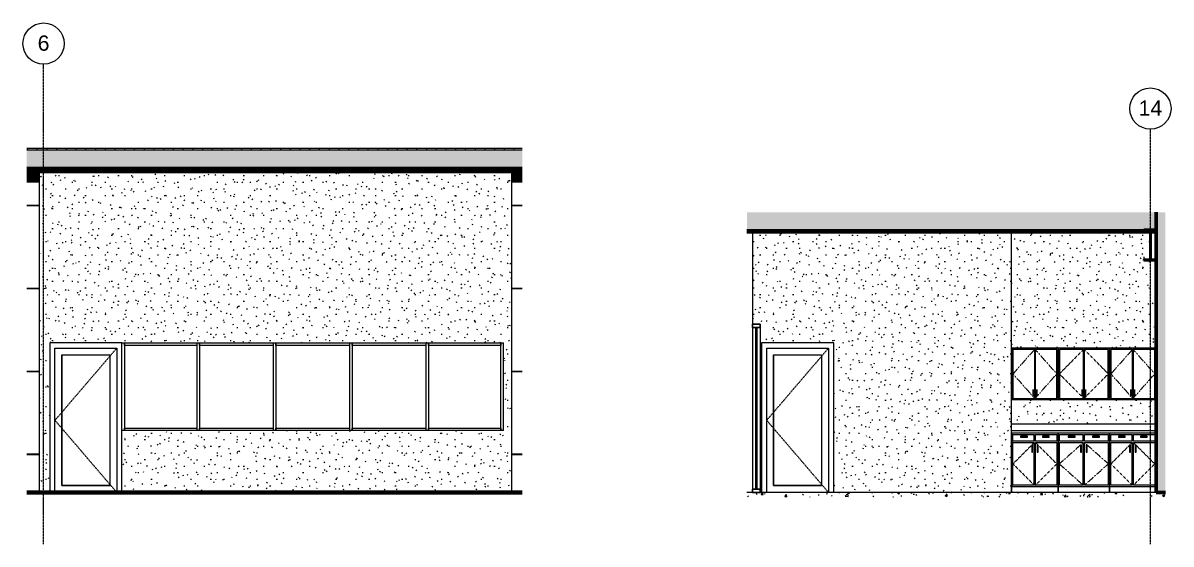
# Model space of a CAD drawing. Header units: inches. Extents: x -1667 to 6650, y -30 to 273.
# Drawn here: x 5981 to 6650, y -30 to 273 of the extents above; entities that cross this region are included whole.
import ezdxf

# ---------------------------------------------------------------- set-up
doc = ezdxf.new("R2010")
doc.units = ezdxf.units.IN
doc.header["$MEASUREMENT"] = 0
for name, pattern in [('Dash', [0.25, 0.125, -0.125]), ('Dash 1_16_', [0.125, 0.0625, -0.0625]), ('Grid Line 1_2_', [0.875, 0.5, -0.125, 0.125, -0.125])]:
    doc.linetypes.add(name, pattern=pattern)
for name, color, linetype, lineweight in [('A-DOOR', 31, 'Continuous', 18), ('A-DOOR-FRAM', 31, 'Continuous', 9), ('A-DOOR-GLAZ', 31, 'Continuous', 9), ('A-GLAZ-CURT', 52, 'Continuous', 9), ('A-GLAZ-CWMG', 51, 'Continuous', 9), ('A-ROOF', 132, 'Continuous', 18), ('A-ROOF-PATT', 132, 'Continuous', 60), ('A-WALL', 113, 'Continuous', 18), ('A-WALL-PATT', 111, 'Continuous', 18), ('C-BLDG-PADS', 91, 'Continuous', 9), ('C-TOPO', 7, 'Continuous', 9), ('I-WALL', 2, 'Continuous', 18), ('L-SITE-WALL', 31, 'Continuous', 18), ('Q-CASE', 31, 'Continuous', 9), ('S-BEAM', 12, 'Continuous', 9), ('S-GRID', 1, 'Continuous', 9), ('S-GRID-IDEN', 1, 'Continuous', 9)]:
    doc.layers.add(name, color=color, linetype=linetype, lineweight=lineweight)
doc.styles.add('Arial', font='arial.ttf', dxfattribs={"height": 8.851796})
pattern_1 = [(0, (6170.922, 0), (15.36, 3.84), [0.634, -10.886, 0.634, -10.886, -61.44]), (0, (6170.922, 0), (15.36, 3.84), [-23.04, 0.634, -22.406, 0.634, -10.886, -26.88]), (0, (6170.922, 0), (15.36, 3.84), [-57.6, 0.634, -7.046, 0.634, -18.566]), (120, (6176.682, 1.92), (-11.00554, 11.38215), [0.634, -10.886, 0.634, -10.886, -61.44]), (120, (6176.682, 1.92), (-11.00554, 11.38215), [-23.04, 0.634, -22.406, 0.634, -10.886, -26.88]), (120, (6176.682, 1.92), (-11.00554, 11.38215), [-57.6, 0.634, -7.046, 0.634, -18.566]), (240, (6178.602, 9.6), (-4.35446, -15.22215), [0.634, -10.886, 0.634, -10.886, -61.44]), (240, (6178.602, 9.6), (-4.35446, -15.22215), [-23.04, 0.634, -22.406, 0.634, -10.886, -26.88]), (240, (6178.602, 9.6), (-4.35446, -15.22215), [-57.6, 0.634, -7.046, 0.634, -18.566])]
pattern_2 = [(161.57, (6560.037, 0.24), (-1.92045124, 0.00015035), [0, -13.661, 1.517, 0]), (18.43, (6559.557, 0.24), (-1.92045124, -0.00015035), [0, -13.661, 1.517, 0]), (108.43, (6560.037, 0.24), (0.95996907, -4.80073665), [4.553, -10.625]), (71.57, (6559.557, 0.24), (0.95996907, 4.80073665), [4.553, -10.625])]
pattern_3 = [(0, (6559.797, 0), (15.36, 3.84), [0.634, -10.886, 0.634, -10.886, -61.44]), (0, (6559.797, 0), (15.36, 3.84), [-23.04, 0.634, -22.406, 0.634, -10.886, -26.88]), (0, (6559.797, 0), (15.36, 3.84), [-57.6, 0.634, -7.046, 0.634, -18.566]), (120, (6565.557, 1.92), (-11.00554, 11.38215), [0.634, -10.886, 0.634, -10.886, -61.44]), (120, (6565.557, 1.92), (-11.00554, 11.38215), [-23.04, 0.634, -22.406, 0.634, -10.886, -26.88]), (120, (6565.557, 1.92), (-11.00554, 11.38215), [-57.6, 0.634, -7.046, 0.634, -18.566]), (240, (6567.477, 9.6), (-4.35446, -15.22215), [0.634, -10.886, 0.634, -10.886, -61.44]), (240, (6567.477, 9.6), (-4.35446, -15.22215), [-23.04, 0.634, -22.406, 0.634, -10.886, -26.88]), (240, (6567.477, 9.6), (-4.35446, -15.22215), [-57.6, 0.634, -7.046, 0.634, -18.566])]

# ---------------------------------------------------------------- blocks, each defined once
blk = doc.blocks.new('Grid - Grid Head - Circle-50561-SHIPPING OFFICE - NORTH ELEVATION')
at = {"layer": 'S-GRID-IDEN', "color": 7}
blk.add_circle((-609.69, 261.16), 12, dxfattribs=at)
blk = doc.blocks.new('Open Source Metal Building_Exterior_rvt-19-SHIPPING OFFICE - NORTH ELEVATION')
at = {"layer": 'A-ROOF-PATT', "lineweight": 9}
h = blk.add_hatch(dxfattribs=at)
h.set_pattern_fill('FP_40', style=0, pattern_type=2)
h.set_pattern_definition([(0, (6170.922, 0), (0, 5.666), []), (90, (6170.922, 0), (-5.666, 3e-16), [])])
h.paths.add_polyline_path([(-619.51, 199.31), (-331.05, 199.31), (-331.05, 200.31), (-619.51, 200.31)], flags=0)
h = blk.add_hatch(dxfattribs=at)
h.set_pattern_fill('FP_41', color=8, style=0, pattern_type=2)
h.set_pattern_definition([(161.57, (6171.162, 0.24), (-1.920451243, 0.00015035), [0, -13.661, 1.517, 0]), (18.43, (6170.682, 0.24), (-1.920451243, -0.00015035), [0, -13.661, 1.517, 0]), (108.43, (6171.162, 0.24), (0.959969074, -4.80073665), [4.553, -10.625]), (71.57, (6170.682, 0.24), (0.959969074, 4.80073665), [4.553, -10.625])])
h.paths.add_polyline_path([(-619.51, 189.3), (-331.05, 189.3), (-331.05, 199.31), (-619.51, 199.31)], flags=0)
h = blk.add_hatch(dxfattribs=at)
h.set_pattern_fill('FP_42', style=0, pattern_type=2)
h.set_pattern_definition([(0, (-17636.138, -675.621), (0, 0.333), [])])
h.paths.add_polyline_path([(-337.31, 180.56), (-331.05, 180.56), (-331.05, 187.8), (-619.51, 187.8), (-619.51, 180.56), (-612.06, 180.56), (-612.06, 186.17), (-337.31, 186.17)], flags=0)
at = {"layer": 'A-WALL-PATT', "lineweight": 9}
h = blk.add_hatch(dxfattribs=at)
h.set_pattern_fill('FP_38', style=0, pattern_type=2)
h.set_pattern_definition([(90, (5178.56, -412.19), (-193, -193), [48, -145]), (180, (5178.56, -412.19), (-2e-14, -193), [96.25, -96.75]), (270, (5082.31, -364.19), (-193, -193), [48, -145]), (180, (5178.56, -364.19), (-2e-14, -193), [96.25, -96.75]), (270, (5082.06, -364.19), (-193, -193), [48, -145]), (180, (5082.06, -364.19), (-2e-14, -193), [96.25, -96.75]), (90, (4985.81, -412.19), (-193, -193), [48, -145]), (180, (5082.06, -412.19), (-2e-14, -193), [96.25, -96.75]), (90, (5130.56, -363.94), (-193, -193), [48, -145]), (180, (5178.81, -363.94), (-2e-14, -193), [48.25, -144.75]), (180, (5178.81, -315.94), (-2e-14, -193), [48.25, -144.75]), (90, (5034.06, -363.94), (-193, -193), [48, -145]), (180, (5130.31, -363.94), (-2e-14, -193), [96.25, -96.75]), (270, (5130.31, -315.94), (-193, -193), [48, -145]), (180, (5130.31, -315.94), (-2e-14, -193), [96.25, -96.75]), (180, (5033.81, -363.94), (-2e-14, -193), [48, -145]), (270, (5033.81, -315.94), (-193, -193), [48, -145]), (180, (5033.81, -315.94), (-2e-14, -193), [48, -145]), (90, (5178.56, -315.69), (-193, -193), [48, -145]), (180, (5178.56, -315.69), (-2e-14, -193), [96.25, -96.75]), (270, (5082.31, -267.69), (-193, -193), [48, -145]), (180, (5178.56, -267.69), (-2e-14, -193), [96.25, -96.75]), (270, (5082.06, -267.69), (-193, -193), [48, -145]), (180, (5082.06, -267.69), (-2e-14, -193), [96.25, -96.75]), (270, (4985.81, -267.69), (-193, -193), [48, -145]), (180, (5082.06, -315.69), (-2e-14, -193), [96.25, -96.75]), (90, (5130.56, -267.44), (-193, -193), [48, -145]), (180, (5178.81, -267.44), (-2e-14, -193), [48.25, -144.75]), (180, (5178.81, -219.44), (-2e-14, -193), [48.25, -144.75]), (90, (5034.06, -267.44), (-193, -193), [48, -145]), (180, (5130.31, -267.44), (-2e-14, -193), [96.25, -96.75]), (270, (5130.31, -219.44), (-193, -193), [48, -145]), (180, (5130.31, -219.44), (-2e-14, -193), [96.25, -96.75]), (180, (5033.81, -267.44), (-2e-14, -193), [48, -145]), (270, (5033.81, -219.44), (-193, -193), [48, -145]), (180, (5033.81, -219.44), (-2e-14, -193), [48, -145])])
h.paths.add_polyline_path([(-337.31, 0), (-331.05, 0), (-331.05, 180.56), (-337.31, 180.56), (-337.31, 36)], flags=0)
h.paths.add_polyline_path([(-612.06, 0), (-612.06, 180.56), (-619.51, 180.56), (-619.51, 0)], flags=0)
at = {"layer": 'C-TOPO'}
h = blk.add_hatch(dxfattribs=at)
h.set_pattern_fill('FP_39', color=256, style=0, pattern_type=2)
h.set_pattern_definition([(0, (6170.922, 0), (12, 12), [12, -12]), (0, (6170.922, 4.5), (12, 12), [12, -12]), (0, (6170.922, 9), (12, 12), [12, -12]), (90, (6172.422, 10.5), (-12, 12), [12, -12]), (90, (6176.922, 10.5), (-12, 12), [12, -12]), (90, (6181.422, 10.5), (-12, 12), [12, -12])])
h.paths.add_polyline_path([(-331.05, -0.01), (-331.05, 0), (-475.28, -0.01)], flags=0)
at = {"layer": 'A-ROOF', "color": 250}
for p, q in [((-619.51, 200.31), (-331.05, 200.31)), ((-619.51, 199.31), (-331.05, 199.31)), ((-619.51, 189.3), (-331.05, 189.3))]:
    blk.add_line(p, q, dxfattribs=at)
at = {"layer": 'A-ROOF', "color": 50, "lineweight": 60}
blk.add_line((-619.51, 187.8), (-331.05, 187.8), dxfattribs=at)
at = {"layer": 'C-TOPO', "color": 10, "lineweight": 80}
blk.add_line((-331.05, 0), (-619.51, 0), dxfattribs=at)
at = {"layer": 'C-TOPO'}
blk.add_line((-619.51, 0), (-331.05, 0), dxfattribs=at)
at = {"layer": 'L-SITE-WALL', "color": 250}
for p, q in [((-612.06, 180.56), (-619.51, 180.56)), ((-331.05, 180.56), (-337.31, 180.56))]:
    blk.add_line(p, q, dxfattribs=at)
at = {"layer": 'S-GRID', "linetype": 'Grid Line 1_2_'}
blk.add_line((-609.69, -30), (-609.69, 249.16), dxfattribs=at)
at = {"layer": 'S-GRID-IDEN', "insert": (-609.69, 265.87), "char_height": 8.85, "width": 8.208, "attachment_point": 2, "line_spacing_factor": 0.938532, "style": 'Arial', "bg_fill": 3, "box_fill_scale": 1.25, "bg_fill_color": 0, "bg_fill_transparency": 0}
blk.add_mtext('6', dxfattribs=at)
at = {"color": 130, "lineweight": 5}
blk.add_blockref('Grid - Grid Head - Circle-50561-SHIPPING OFFICE - NORTH ELEVATION', (0, 0), dxfattribs=at)
blk = doc.blocks.new('Rectangular Mullion - 2_5_ x 5_ rectangular-700959-SHIPPING OFFICE - NORTH ELEVATION')
at = {"layer": 'A-GLAZ-CWMG'}
for p, q in [((-385.71, 36), (-385.71, 37.5)), ((-385.71, 37.5), (-343.56, 37.5)), ((-343.56, 37.5), (-343.56, 36))]:
    blk.add_line(p, q, dxfattribs=at)
blk = doc.blocks.new('Rectangular Mullion - 2_5_ x 5_ rectangular-705889-SHIPPING OFFICE - NORTH ELEVATION')
at = {"layer": 'A-GLAZ-CWMG'}
blk.add_line((-562.56, 87), (-562.56, 36), dxfattribs=at)
blk = doc.blocks.new('Rectangular Mullion - 2_5_ x 5_ rectangular-700960-SHIPPING OFFICE - NORTH ELEVATION')
at = {"layer": 'A-GLAZ-CWMG'}
for p, q in [((-430.11, 36), (-430.11, 37.5)), ((-430.11, 37.5), (-387.21, 37.5)), ((-387.21, 37.5), (-387.21, 36))]:
    blk.add_line(p, q, dxfattribs=at)
blk = doc.blocks.new('Rectangular Mullion - 2_5_ x 5_ rectangular-705885-SHIPPING OFFICE - NORTH ELEVATION')
at = {"layer": 'A-GLAZ-CWMG'}
for p, q in [((-387.21, 87), (-387.21, 36)), ((-385.71, 87), (-385.71, 36))]:
    blk.add_line(p, q, dxfattribs=at)
blk = doc.blocks.new('Single-Glass 1 - 36_ x 84_-564716-SHIPPING OFFICE - NORTH ELEVATION')
at = {"layer": 'A-DOOR', "linetype": 'Dash 1_16_', "lineweight": 9}
for p in [(-567.06, 84), (-567.06, 0)]:
    blk.add_line(p, (-603.06, 42), dxfattribs=at)
at = {"layer": 'A-DOOR', "lineweight": 9}
for p, q in [((-599.06, 4), (-599.06, 80)), ((-599.06, 80), (-571.06, 80)), ((-571.06, 80), (-571.06, 4)), ((-571.06, 4), (-599.06, 4))]:
    blk.add_line(p, q, dxfattribs=at)
at = {"layer": 'A-DOOR-FRAM'}
for p, q in [((-564.06, 87), (-606.06, 87)), ((-606.06, 87), (-606.06, 0)), ((-564.06, 0), (-564.06, 87)), ((-603.06, 84), (-567.06, 84)), ((-603.06, 0), (-603.06, 84)), ((-567.06, 84), (-567.06, 0))]:
    blk.add_line(p, q, dxfattribs=at)
at = {"layer": 'A-DOOR-GLAZ'}
for p, q in [((-599.06, 80), (-571.06, 80)), ((-599.06, 80), (-599.06, 4)), ((-571.06, 80), (-571.06, 4)), ((-599.06, 4), (-571.06, 4))]:
    blk.add_line(p, q, dxfattribs=at)
blk = doc.blocks.new('Rectangular Mullion - 2_5_ x 5_ rectangular-705891-SHIPPING OFFICE - NORTH ELEVATION')
at = {"layer": 'A-GLAZ-CWMG'}
blk.add_line((-343.56, 36), (-343.56, 87), dxfattribs=at)
blk = doc.blocks.new('Rectangular Mullion - 2_5_ x 5_ rectangular-705886-SHIPPING OFFICE - NORTH ELEVATION')
at = {"layer": 'A-GLAZ-CWMG'}
for p, q in [((-518.91, 85.5), (-518.91, 87)), ((-476.01, 87), (-476.01, 85.5)), ((-476.01, 85.5), (-518.91, 85.5))]:
    blk.add_line(p, q, dxfattribs=at)
blk = doc.blocks.new('Rectangular Mullion - 2_5_ x 5_ rectangular-705887-SHIPPING OFFICE - NORTH ELEVATION')
at = {"layer": 'A-GLAZ-CWMG'}
for p, q in [((-385.71, 85.5), (-385.71, 87)), ((-343.56, 87), (-343.56, 85.5)), ((-343.56, 85.5), (-385.71, 85.5))]:
    blk.add_line(p, q, dxfattribs=at)
blk = doc.blocks.new('W-Wide Flange - W18X50-651172-Conference - North Elevation')
at = {"layer": 'S-BEAM'}
h = blk.add_hatch(dxfattribs=at)
h.set_pattern_fill('FP_45', color=256, style=0, pattern_type=2)
h.set_pattern_definition([(45, (6559.797, 0), (-4.751758, 4.751758), []), (45, (6559.797, 7.2), (-4.751758, 4.751758), [])])
h.paths.add_polyline_path([(2026.56, 135.05), (2034.06, 135.05), (2034.06, 135.63), (2031.02, 135.64), (2030.87, 135.69), (2030.68, 135.84), (2030.64, 135.88), (2030.56, 136.01), (2030.51, 136.15), (2030.49, 136.31), (2030.51, 151.97), (2030.56, 152.11), (2030.64, 152.24), (2030.75, 152.35), (2030.87, 152.43), (2031.02, 152.48), (2031.17, 152.5), (2034.06, 152.5), (2034.06, 153.07), (2026.56, 153.07), (2026.56, 152.5), (2029.61, 152.48), (2029.75, 152.43), (2029.88, 152.35), (2029.99, 152.24), (2030.07, 152.11), (2030.12, 151.97), (2030.13, 151.82), (2030.12, 136.15), (2030.07, 136.01), (2029.95, 135.84), (2029.88, 135.77), (2029.75, 135.69), (2029.52, 135.63), (2029.45, 135.63), (2026.56, 135.63)], flags=0)
at = {"layer": 'S-BEAM', "color": 90, "lineweight": 40}
for p, q in [((2034.06, 153.07), (2026.56, 153.07)), ((2026.56, 153.07), (2026.56, 152.5)), ((2026.56, 152.5), (2029.45, 152.5)), ((2030.13, 151.82), (2030.13, 136.31)), ((2030.49, 136.31), (2030.49, 151.82)), ((2031.17, 152.5), (2034.06, 152.5)), ((2034.06, 152.5), (2034.06, 153.07)), ((2029.45, 135.63), (2026.56, 135.63)), ((2026.56, 135.63), (2026.56, 135.05)), ((2026.56, 135.05), (2034.06, 135.05)), ((2034.06, 135.63), (2031.17, 135.63)), ((2034.06, 135.05), (2034.06, 135.63))]:
    blk.add_line(p, q, dxfattribs=at)
at = {"layer": 'S-BEAM', "color": 7}
blk.add_line((2026.56, 137.19), (2026.56, 135.63), dxfattribs=at)
at = {"layer": 'S-BEAM', "color": 90, "lineweight": 40, "flags": 128}
for points in [[(2029.45, 152.5), (2029.61, 152.48), (2029.75, 152.43), (2029.88, 152.35), (2029.99, 152.24), (2030.07, 152.11), (2030.12, 151.97), (2030.13, 151.82)], [(2030.49, 151.82), (2030.51, 151.97), (2030.56, 152.11), (2030.64, 152.24), (2030.75, 152.35), (2030.87, 152.43), (2031.02, 152.48), (2031.17, 152.5)], [(2030.13, 136.31), (2030.12, 136.15), (2030.07, 136.01), (2029.99, 135.88), (2029.88, 135.77), (2029.75, 135.69), (2029.61, 135.64), (2029.45, 135.63)], [(2031.17, 135.63), (2031.02, 135.64), (2030.87, 135.69), (2030.75, 135.77), (2030.64, 135.88), (2030.56, 136.01), (2030.51, 136.15), (2030.49, 136.31)]]:
    blk.add_lwpolyline(points, dxfattribs=at)
blk = doc.blocks.new('Grid - Grid Head - Circle-50561-Conference - North Elevation')
at = {"layer": 'S-GRID-IDEN', "color": 7}
blk.add_circle((2030.31, 223.35), 12, dxfattribs=at)
blk = doc.blocks.new('Open Source Metal Building_Exterior_rvt-20-Conference - North Elevation')
at = {"layer": 'A-ROOF-PATT', "lineweight": 9}
h = blk.add_hatch(dxfattribs=at)
h.set_pattern_fill('FP_44', color=8, style=0, pattern_type=2)
h.set_pattern_definition(pattern_2)
h.paths.add_polyline_path([(2008.59, 153.07), (2033.56, 153.07), (2033.56, 163.01), (1795.41, 163.01), (1795.41, 153.07), (1978.13, 153.07)], flags=0)
at = {"layer": 'A-WALL-PATT', "lineweight": 9}
h = blk.add_hatch(dxfattribs=at)
h.set_pattern_fill('FP_44', color=8, style=0, pattern_type=2)
h.set_pattern_definition(pattern_2)
h.paths.add_polyline_path([(2034.31, 0), (2039.04, 0), (2039.04, 163.01), (2034.31, 163.01), (2034.31, 38.8)], flags=0)
at = {"layer": 'C-BLDG-PADS'}
h = blk.add_hatch(dxfattribs=at)
h.set_pattern_fill('FP_46', style=0, pattern_type=2)
h.set_pattern_definition([(50, (6559.797, 0), (13.77135, -1.20496), [1.44, -15.84]), (355, (6559.797, 0), (-2.66442, 14.442176), [1.152, -12.672]), (100.451, (6560.945, -0.1), (11.107076, 13.237366), [1.224, -13.462]), (46.184, (6559.797, 3.84), (20.491284, -3.17785), [2.16, -23.76]), (96.636, (6561.505, 3.575), (17.94587, 18.70315), [1.836, -20.193]), (351.184, (6559.797, 3.84), (17.94541, 18.70261), [1.728, -19.008]), (21, (6561.717, 2.88), (11.460518, -7.730365), [1.44, -15.84]), (326, (6561.717, 2.88), (4.67135, 13.92315), [1.152, -12.672]), (71.451, (6562.672, 2.236), (16.13207, 6.192844), [1.224, -13.462]), (37.5, (6559.797, 0), (0.233123, 6.39175), [0.634, -11.885, 0.634, -12.23, -12.72]), (37.5, (6559.797, 0), (0.233123, 6.39175), [-25.382, 0.634, -12.086]), (7.5, (6559.797, 0), (5.0507295, 7.573041), [0.634, -6.701, 0.634, -11.597, -4.848]), (7.5, (6559.797, 0), (5.0507295, 7.573041), [-19.565, 0.634, -4.214]), (327.5, (6555.516, 0), (10.2495805, -0.43289), [0.634, -4.166, 0.634, -14.342, -19.872]), (327.5, (6555.516, 0), (10.2495805, -0.43289), [-19.776, 0.634, -19.238]), (317.5, (6553.596, 0), (11.19739, 1.922144), [0.634, -5.606, 0.634, -9.312, -14.112]), (317.5, (6553.596, 0), (11.19739, 1.922144), [-16.186, 0.634, -13.478])])
h.paths.add_polyline_path([(1795.41, -2.6), (2039.04, -2.6), (2039.04, 0), (1795.41, 0)], flags=0)
at = {"layer": 'A-ROOF', "color": 50, "lineweight": 60}
for p, q in [((2033.56, 153.07), (2033.56, 163.01)), ((1795.41, 151.57), (2033.56, 151.57)), ((2033.56, 151.57), (2033.56, 153.07))]:
    blk.add_line(p, q, dxfattribs=at)
at = {"layer": 'A-ROOF', "color": 250}
blk.add_line((1795.41, 153.07), (2033.56, 153.07), dxfattribs=at)
at = {"layer": 'A-WALL', "color": 250}
blk.add_line((2034.31, 0), (2034.31, 163.01), dxfattribs=at)
at = {"layer": 'C-BLDG-PADS', "color": 250, "lineweight": 18}
blk.add_line((2039.04, 0), (1795.41, 0), dxfattribs=at)
at = {"layer": 'L-SITE-WALL', "color": 50, "lineweight": 60}
for p, q in [((2033.56, 163.01), (2033.56, 0)), ((2033.56, 0), (2039.04, 0))]:
    blk.add_line(p, q, dxfattribs=at)
at = {"layer": 'S-GRID', "linetype": 'Grid Line 1_2_'}
blk.add_line((2030.31, -30), (2030.31, 211.35), dxfattribs=at)
at = {"lineweight": 9}
blk.add_blockref('W-Wide Flange - W18X50-651172-Conference - North Elevation', (0, 0), dxfattribs=at)
at = {"layer": 'S-GRID-IDEN', "insert": (2030.31, 228.07), "char_height": 8.852, "width": 16.416, "attachment_point": 2, "line_spacing_factor": 0.938532, "style": 'Arial', "bg_fill": 3, "box_fill_scale": 1.25, "bg_fill_color": 0, "bg_fill_transparency": 0}
blk.add_mtext('14', dxfattribs=at)
at = {"color": 130, "lineweight": 5}
blk.add_blockref('Grid - Grid Head - Circle-50561-Conference - North Elevation', (0, 0), dxfattribs=at)
blk = doc.blocks.new('Single-Glass 1 - 36_ x 84_-564710-Conference - North Elevation')
at = {"layer": 'A-DOOR', "linetype": 'Dash 1_16_', "lineweight": 9}
for p in [(1842.94, 84), (1842.94, 0)]:
    blk.add_line(p, (1806.94, 42), dxfattribs=at)
at = {"layer": 'A-DOOR', "lineweight": 9}
for p, q in [((1810.94, 4), (1810.94, 80)), ((1810.94, 80), (1838.94, 80)), ((1838.94, 80), (1838.94, 4)), ((1838.94, 4), (1810.94, 4))]:
    blk.add_line(p, q, dxfattribs=at)
at = {"layer": 'A-DOOR-FRAM'}
for p, q in [((1845.94, 87), (1803.94, 87)), ((1803.94, 87), (1803.94, 0)), ((1845.94, 0), (1845.94, 87)), ((1806.94, 84), (1842.94, 84)), ((1806.94, 0), (1806.94, 84)), ((1842.94, 84), (1842.94, 0))]:
    blk.add_line(p, q, dxfattribs=at)
at = {"layer": 'A-DOOR-GLAZ'}
for p, q in [((1810.94, 80), (1838.94, 80)), ((1810.94, 80), (1810.94, 4)), ((1838.94, 80), (1838.94, 4)), ((1810.94, 4), (1838.94, 4))]:
    blk.add_line(p, q, dxfattribs=at)
blk = doc.blocks.new('System Panel - Exterior Glazing-712870-Conference - North Elevation')
at = {"layer": 'A-GLAZ-CURT', "lineweight": 18}
for p, q in [((1801.37, 96), (1800.37, 96)), ((1800.37, 96), (1800.37, 2)), ((1801.37, 2), (1801.37, 96)), ((1800.37, 2), (1801.37, 2))]:
    blk.add_line(p, q, dxfattribs=at)
at = {"layer": 'A-GLAZ-CURT'}
for p, q in [((1800.37, 96), (1801.37, 96)), ((1800.37, 96), (1800.37, 2)), ((1801.37, 2), (1801.37, 96)), ((1800.37, 2), (1801.37, 2))]:
    blk.add_line(p, q, dxfattribs=at)
blk = doc.blocks.new('Rectangular Mullion - Exterior 2_ x 4_5_-430060-Conference - North Elevation')
at = {"layer": 'A-GLAZ-CWMG'}
for p, q in [((1798.62, 96), (1798.62, 2)), ((1803.12, 96), (1803.12, 2)), ((1800.37, 2), (1798.62, 2)), ((1801.37, 2), (1800.37, 2)), ((1803.12, 2), (1801.37, 2))]:
    blk.add_line(p, q, dxfattribs=at)
blk = doc.blocks.new('Rectangular Mullion - Exterior 2_ x 4_5_-712867-Conference - North Elevation')
at = {"layer": 'A-GLAZ-CWMG', "lineweight": 30}
for p, q in [((1803.12, 98), (1798.62, 98)), ((1798.62, 98), (1798.62, 96)), ((1798.62, 96), (1803.12, 96)), ((1803.12, 96), (1803.12, 98))]:
    blk.add_line(p, q, dxfattribs=at)
blk = doc.blocks.new('Rectangular Mullion - Exterior 2_ x 4_5_-712868-Conference - North Elevation')
at = {"layer": 'A-GLAZ-CWMG', "lineweight": 30}
for p, q in [((1803.12, 2), (1798.62, 2)), ((1798.62, 2), (1798.62, 0)), ((1798.62, 0), (1803.12, 0)), ((1803.12, 0), (1803.12, 2))]:
    blk.add_line(p, q, dxfattribs=at)
blk = doc.blocks.new('Counter Top - 24_ Depth-616032-Conference - North Elevation')
at = {"layer": 'Q-CASE'}
for p, q in [((1949.31, 40), (2033.56, 40)), ((1949.31, 36), (2033.56, 36)), ((2033.56, 34.5), (1949.31, 34.5))]:
    blk.add_line(p, q, dxfattribs=at)
blk = doc.blocks.new('Upper Cabinet-Double Door-Wall - 27_-616349-Conference - North Elevation')
at = {"layer": 'Q-CASE'}
for p, q in [((1976.56, 84), (1949.56, 84)), ((1949.56, 84), (1949.56, 54)), ((1962.94, 83.25), (1950.31, 83.25)), ((1950.31, 83.25), (1950.31, 54.75)), ((1962.94, 83.25), (1963.19, 83.25)), ((1962.94, 54.75), (1962.94, 83.25)), ((1963.06, 83.25), (1963.06, 54.75)), ((1963.19, 83.25), (1963.19, 54.75)), ((1975.81, 83.25), (1963.19, 83.25)), ((1975.81, 54.75), (1975.81, 83.25)), ((1976.56, 54), (1976.56, 84)), ((1949.56, 54), (1976.56, 54)), ((1950.31, 54.75), (1962.94, 54.75)), ((1961.81, 59.5), (1961.81, 56.5)), ((1962.31, 56.5), (1962.31, 59.5)), ((1963.19, 54.75), (1962.94, 54.75)), ((1963.19, 54.75), (1975.81, 54.75)), ((1963.81, 59.5), (1963.81, 56.5)), ((1964.31, 56.5), (1964.31, 59.5))]:
    blk.add_line(p, q, dxfattribs=at)
at = {"layer": 'Q-CASE', "linetype": 'Dash'}
for p, q in [((1962.94, 83.25), (1950.31, 69)), ((1975.81, 69), (1963.19, 83.25)), ((1950.31, 69), (1962.94, 54.75)), ((1963.19, 54.75), (1975.81, 69))]:
    blk.add_line(p, q, dxfattribs=at)
at = {"layer": 'Q-CASE', "flags": 128}
for points in [[(1961.81, 60), (1961.81, 59.85), (1961.81, 59.5)], [(1961.81, 56.5), (1961.81, 56.14), (1961.81, 56)], [(1962.31, 59.5), (1962.31, 59.86), (1962.31, 60)], [(1962.31, 56), (1962.31, 56.15), (1962.31, 56.5)], [(1963.81, 60), (1963.81, 59.85), (1963.81, 59.5)], [(1963.81, 56.5), (1963.81, 56.14), (1963.81, 56)], [(1964.31, 59.5), (1964.31, 59.86), (1964.31, 60)], [(1964.31, 56), (1964.31, 56.15), (1964.31, 56.5)]]:
    blk.add_lwpolyline(points, dxfattribs=at)
blk = doc.blocks.new('Upper Cabinet-Double Door-Wall - 30_-616434-Conference - North Elevation')
at = {"layer": 'Q-CASE'}
for p, q in [((2006.56, 84), (1976.56, 84)), ((1976.56, 84), (1976.56, 54)), ((1991.44, 83.25), (1977.31, 83.25)), ((1977.31, 83.25), (1977.31, 54.75)), ((1991.44, 83.25), (1991.69, 83.25)), ((1991.44, 54.75), (1991.44, 83.25)), ((1991.56, 83.25), (1991.56, 54.75)), ((1991.69, 83.25), (1991.69, 54.75)), ((2005.81, 83.25), (1991.69, 83.25)), ((2005.81, 54.75), (2005.81, 83.25)), ((2006.56, 54), (2006.56, 84)), ((1976.56, 54), (2006.56, 54)), ((1977.31, 54.75), (1991.44, 54.75)), ((1990.31, 59.5), (1990.31, 56.5)), ((1990.81, 56.5), (1990.81, 59.5)), ((1991.69, 54.75), (1991.46, 54.75)), ((1991.69, 54.75), (2005.81, 54.75)), ((1992.31, 59.5), (1992.31, 56.5)), ((1992.81, 56.5), (1992.81, 59.5))]:
    blk.add_line(p, q, dxfattribs=at)
at = {"layer": 'Q-CASE', "linetype": 'Dash'}
for p, q in [((1991.44, 83.25), (1977.31, 69)), ((2005.81, 69), (1991.69, 83.25)), ((1977.31, 69), (1991.44, 54.75)), ((1991.69, 54.75), (2005.81, 69))]:
    blk.add_line(p, q, dxfattribs=at)
at = {"layer": 'Q-CASE', "flags": 128}
for points in [[(1990.31, 60), (1990.31, 59.85), (1990.31, 59.5)], [(1990.31, 56.5), (1990.31, 56.14), (1990.31, 56)], [(1990.81, 59.5), (1990.81, 59.86), (1990.81, 60)], [(1990.81, 56), (1990.81, 56.15), (1990.81, 56.5)], [(1992.31, 60), (1992.31, 59.85), (1992.31, 59.5)], [(1992.31, 56.5), (1992.31, 56.14), (1992.31, 56)], [(1992.81, 59.5), (1992.81, 59.86), (1992.81, 60)], [(1992.81, 56), (1992.81, 56.15), (1992.81, 56.5)]]:
    blk.add_lwpolyline(points, dxfattribs=at)
blk = doc.blocks.new('Upper Cabinet-Double Door-Wall - 27_-V47-Conference - North Elevation')
at = {"layer": 'Q-CASE'}
for p, q in [((2033.56, 84), (2006.56, 84)), ((2006.56, 84), (2006.56, 54)), ((2019.94, 83.25), (2007.31, 83.25)), ((2007.31, 83.25), (2007.31, 54.75)), ((2019.94, 83.25), (2020.19, 83.25)), ((2019.94, 54.75), (2019.94, 83.25)), ((2020.06, 83.25), (2020.06, 54.75)), ((2020.19, 83.25), (2020.19, 54.75)), ((2032.81, 83.25), (2020.19, 83.25)), ((2032.81, 54.75), (2032.81, 83.25)), ((2006.56, 54), (2033.56, 54)), ((2007.31, 54.75), (2019.94, 54.75)), ((2018.81, 59.5), (2018.81, 56.5)), ((2019.31, 56.5), (2019.31, 59.5)), ((2020.19, 54.75), (2019.94, 54.75)), ((2020.19, 54.75), (2032.81, 54.75)), ((2020.81, 59.5), (2020.81, 56.5)), ((2021.31, 56.5), (2021.31, 59.5))]:
    blk.add_line(p, q, dxfattribs=at)
at = {"layer": 'Q-CASE', "linetype": 'Dash'}
for p, q in [((2019.94, 83.25), (2007.31, 69)), ((2032.81, 69), (2020.19, 83.25)), ((2007.31, 69), (2019.94, 54.75)), ((2020.19, 54.75), (2032.81, 69))]:
    blk.add_line(p, q, dxfattribs=at)
at = {"layer": 'Q-CASE', "flags": 128}
for points in [[(2018.81, 60), (2018.81, 59.85), (2018.81, 59.5)], [(2018.81, 56.5), (2018.81, 56.14), (2018.81, 56)], [(2019.31, 59.5), (2019.31, 59.86), (2019.31, 60)], [(2019.31, 56), (2019.31, 56.15), (2019.31, 56.5)], [(2020.81, 60), (2020.81, 59.85), (2020.81, 59.5)], [(2020.81, 56.5), (2020.81, 56.14), (2020.81, 56)], [(2021.31, 59.5), (2021.31, 59.86), (2021.31, 60)], [(2021.31, 56), (2021.31, 56.15), (2021.31, 56.5)]]:
    blk.add_lwpolyline(points, dxfattribs=at)
blk = doc.blocks.new('Base Cabinet-Double Door _ 2 Drawer - 27_-581375-Conference - North Elevation')
at = {"layer": 'Q-CASE'}
for p, q in [((1949.56, 34.5), (1949.56, 3.5)), ((1950.31, 29.75), (1950.31, 33.75)), ((1950.31, 33.75), (1962.69, 33.75)), ((1962.69, 29.75), (1962.69, 33.75)), ((1963.44, 33.75), (1975.81, 33.75)), ((1963.44, 29.75), (1963.44, 33.75)), ((1975.81, 33.75), (1975.81, 29.75)), ((1976.56, 3.5), (1976.56, 34.5)), ((1962.69, 29.75), (1950.31, 29.75)), ((1950.31, 4.25), (1950.31, 29)), ((1950.31, 29), (1962.69, 29)), ((1958.69, 32.75), (1954.69, 32.75)), ((1954.69, 32.75), (1954.69, 32.25)), ((1954.69, 32.25), (1958.69, 32.25)), ((1958.69, 32.25), (1958.69, 32.75)), ((1961.69, 27.5), (1961.19, 27.5)), ((1961.19, 27.5), (1961.19, 23.5)), ((1961.69, 23.5), (1961.69, 27.5)), ((1962.69, 4.25), (1962.69, 29)), ((1975.81, 29.75), (1963.44, 29.75)), ((1963.44, 29), (1975.81, 29)), ((1963.44, 4.25), (1963.44, 29)), ((1964.94, 27.5), (1964.44, 27.5)), ((1964.44, 27.5), (1964.44, 23.5)), ((1964.94, 23.5), (1964.94, 27.5)), ((1971.44, 32.75), (1967.44, 32.75)), ((1967.44, 32.75), (1967.44, 32.25)), ((1967.44, 32.25), (1971.44, 32.25)), ((1971.44, 32.25), (1971.44, 32.75)), ((1975.81, 29), (1975.81, 4.25)), ((1961.19, 23.5), (1961.69, 23.5)), ((1964.44, 23.5), (1964.94, 23.5)), ((1949.56, 3.5), (1976.56, 3.5)), ((1949.56, 0), (1949.56, 3.5)), ((1962.69, 4.25), (1950.31, 4.25)), ((1975.81, 4.25), (1963.44, 4.25)), ((1976.56, 3.5), (1976.56, 0))]:
    blk.add_line(p, q, dxfattribs=at)
at = {"layer": 'Q-CASE', "linetype": 'Dash'}
for p, q in [((1962.69, 29), (1950.31, 16.62)), ((1975.81, 16.62), (1963.44, 29)), ((1950.31, 16.62), (1962.69, 4.25)), ((1963.44, 4.25), (1975.81, 16.62))]:
    blk.add_line(p, q, dxfattribs=at)
blk = doc.blocks.new('Base Cabinet-Double Door _ 2 Drawer - 30_-703844-Conference - North Elevation')
at = {"layer": 'Q-CASE'}
for p, q in [((1976.56, 34.5), (1976.56, 3.5)), ((1977.31, 29.75), (1977.31, 33.75)), ((1977.31, 33.75), (1991.19, 33.75)), ((1991.19, 29.75), (1991.19, 33.75)), ((1991.94, 33.75), (2005.81, 33.75)), ((1991.94, 29.75), (1991.94, 33.75)), ((2005.81, 33.75), (2005.81, 29.75)), ((2006.56, 3.5), (2006.56, 34.5)), ((1991.19, 29.75), (1977.31, 29.75)), ((1977.31, 4.25), (1977.31, 29)), ((1977.31, 29), (1991.19, 29)), ((1986.44, 32.75), (1982.44, 32.75)), ((1982.44, 32.75), (1982.44, 32.25)), ((1982.44, 32.25), (1986.44, 32.25)), ((1986.44, 32.25), (1986.44, 32.75)), ((1990.19, 27.5), (1989.69, 27.5)), ((1989.69, 27.5), (1989.69, 23.5)), ((1990.19, 23.5), (1990.19, 27.5)), ((1991.19, 4.25), (1991.19, 29)), ((2005.81, 29.75), (1991.94, 29.75)), ((1991.94, 29), (2005.81, 29)), ((1991.94, 4.25), (1991.94, 29)), ((1993.44, 27.5), (1992.94, 27.5)), ((1992.94, 27.5), (1992.94, 23.5)), ((1993.44, 23.5), (1993.44, 27.5)), ((2000.69, 32.75), (1996.69, 32.75)), ((1996.69, 32.75), (1996.69, 32.25)), ((1996.69, 32.25), (2000.69, 32.25)), ((2000.69, 32.25), (2000.69, 32.75)), ((2005.81, 29), (2005.81, 4.25)), ((1989.69, 23.5), (1990.19, 23.5)), ((1992.94, 23.5), (1993.44, 23.5)), ((1976.56, 3.5), (2006.56, 3.5)), ((1976.56, 0), (1976.56, 3.5)), ((1991.19, 4.25), (1977.31, 4.25)), ((2005.81, 4.25), (1991.94, 4.25)), ((2006.56, 3.5), (2006.56, 0))]:
    blk.add_line(p, q, dxfattribs=at)
at = {"layer": 'Q-CASE', "linetype": 'Dash'}
for p, q in [((1991.19, 29), (1977.31, 16.62)), ((2005.81, 16.62), (1991.94, 29)), ((1977.31, 16.62), (1991.19, 4.25)), ((1991.94, 4.25), (2005.81, 16.62))]:
    blk.add_line(p, q, dxfattribs=at)
blk = doc.blocks.new('Base Cabinet-Double Door _ 2 Drawer - 27_-V48-Conference - North Elevation')
at = {"layer": 'Q-CASE'}
for p, q in [((2006.56, 34.5), (2006.56, 3.5)), ((2007.31, 29.75), (2007.31, 33.75)), ((2007.31, 33.75), (2019.69, 33.75)), ((2019.69, 29.75), (2019.69, 33.75)), ((2020.44, 33.75), (2032.81, 33.75)), ((2020.44, 29.75), (2020.44, 33.75)), ((2032.81, 33.75), (2032.81, 29.75)), ((2019.69, 29.75), (2007.31, 29.75)), ((2007.31, 4.25), (2007.31, 29)), ((2007.31, 29), (2019.69, 29)), ((2015.69, 32.75), (2011.69, 32.75)), ((2011.69, 32.75), (2011.69, 32.25)), ((2011.69, 32.25), (2015.69, 32.25)), ((2015.69, 32.25), (2015.69, 32.75)), ((2018.69, 27.5), (2018.19, 27.5)), ((2018.19, 27.5), (2018.19, 23.5)), ((2018.69, 23.5), (2018.69, 27.5)), ((2019.69, 4.25), (2019.69, 29)), ((2032.81, 29.75), (2020.44, 29.75)), ((2020.44, 29), (2032.81, 29)), ((2020.44, 4.25), (2020.44, 29)), ((2021.94, 27.5), (2021.44, 27.5)), ((2021.44, 27.5), (2021.44, 23.5)), ((2021.94, 23.5), (2021.94, 27.5)), ((2028.44, 32.75), (2024.44, 32.75)), ((2024.44, 32.75), (2024.44, 32.25)), ((2024.44, 32.25), (2028.44, 32.25)), ((2028.44, 32.25), (2028.44, 32.75)), ((2032.81, 29), (2032.81, 4.25)), ((2018.19, 23.5), (2018.69, 23.5)), ((2021.44, 23.5), (2021.94, 23.5)), ((2006.56, 3.5), (2033.56, 3.5)), ((2006.56, 0), (2006.56, 3.5)), ((2019.69, 4.25), (2007.31, 4.25)), ((2032.81, 4.25), (2020.44, 4.25))]:
    blk.add_line(p, q, dxfattribs=at)
at = {"layer": 'Q-CASE', "linetype": 'Dash'}
for p, q in [((2019.69, 29), (2007.31, 16.62)), ((2032.81, 16.62), (2020.44, 29)), ((2007.31, 16.62), (2019.69, 4.25)), ((2020.44, 4.25), (2032.81, 16.62))]:
    blk.add_line(p, q, dxfattribs=at)

msp = doc.modelspace()

# ---------------------------------------------------------------- hatches: boundary and pattern name
at = {"layer": 'A-WALL-PATT', "lineweight": 9}
h = msp.add_hatch(dxfattribs=at)
h.set_pattern_fill('FP_37', color=256, style=0, pattern_type=2)
h.set_pattern_definition(pattern_1)
h.paths.add_polyline_path([(5995.63, 0), (5995.63, 186.17), (5990.88, 186.17), (5990.88, 0)], flags=0)
h = msp.add_hatch(dxfattribs=at)
h.set_pattern_fill('FP_37', color=256, style=0, pattern_type=2)
h.set_pattern_definition(pattern_1)
h.paths.add_polyline_path([(6260.88, 0), (6260.88, 36), (6038.88, 36), (6038.88, 0), (6127.66, 0)], flags=0)
h.paths.add_polyline_path([(5995.63, 0), (5996.88, 0), (5996.88, 87), (6260.88, 87), (6260.88, 186.17), (5995.63, 186.17), (5995.63, 84)], flags=0)
h = msp.add_hatch(dxfattribs=at)
h.set_pattern_fill('FP_37', color=256, style=0, pattern_type=2)
h.set_pattern_definition(pattern_1)
h.paths.add_polyline_path([(6265.63, 0), (6265.63, 186.17), (6260.88, 186.17), (6260.88, 0)], flags=0)
h = msp.add_hatch(dxfattribs=at)
h.set_pattern_fill('FP_43', color=256, style=0, pattern_type=2)
h.set_pattern_definition(pattern_3)
h.paths.add_polyline_path([(6524.46, 0), (6551.79, 0), (6551.79, 151.57), (6405.86, 151.57), (6405.86, 98), (6410.36, 98), (6410.36, 0), (6411.17, 0), (6411.17, 87), (6453.17, 87), (6453.17, 0)], flags=0)
h = msp.add_hatch(dxfattribs=at)
h.set_pattern_fill('FP_43', color=256, style=0, pattern_type=2)
h.set_pattern_definition(pattern_3)
h.paths.add_polyline_path([(6556.54, 0), (6556.54, 151.57), (6551.79, 151.57), (6551.79, 0)], flags=0)
h = msp.add_hatch(dxfattribs=at)
h.set_pattern_fill('FP_43', color=256, style=0, pattern_type=2)
h.set_pattern_definition(pattern_3)
h.paths.add_polyline_path([(6556.79, 0), (6556.79, 34.5), (6556.54, 34.5), (6556.54, 0)], flags=0)
h.paths.add_polyline_path([(6556.54, 40), (6640.79, 40), (6640.79, 54), (6556.79, 54), (6556.79, 84), (6640.79, 84), (6640.79, 135.05), (6633.79, 135.05), (6633.79, 137.19), (6636.84, 137.21), (6636.98, 137.26), (6637.11, 137.34), (6637.22, 137.45), (6637.3, 137.58), (6637.35, 137.73), (6637.37, 137.87), (6637.37, 151.57), (6556.54, 151.57), (6556.54, 49.15)], flags=0)
h.paths.add_polyline_path([(6638.4, 137.19), (6640.79, 137.19), (6640.79, 151.57), (6637.72, 151.57), (6637.74, 137.72), (6637.79, 137.57), (6637.87, 137.45), (6637.98, 137.34), (6638.11, 137.26), (6638.26, 137.21)], flags=0)

# ---------------------------------------------------------------- linework, layer by layer
at = {"layer": 'I-WALL'}
for p, q in [((5990.88, 0), (5990.88, 186.17)), ((6265.63, 186.17), (6265.63, 0)), ((6405.86, 151.57), (6405.86, 98)), ((6556.54, 151.57), (6556.54, 0)), ((6038.88, 87), (6260.88, 87)), ((6260.88, 36), (6260.88, 87)), ((6260.88, 36), (6038.88, 36))]:
    msp.add_line(p, q, dxfattribs=at)

# ---------------------------------------------------------------- block references
at = {"layer": 'A-DOOR'}
msp.add_blockref('Single-Glass 1 - 36_ x 84_-564716-SHIPPING OFFICE - NORTH ELEVATION', (6602.94, 0), dxfattribs=at)
at = {"layer": 'A-DOOR', "lineweight": 9}
msp.add_blockref('Single-Glass 1 - 36_ x 84_-564710-Conference - North Elevation', (4607.23, 0), dxfattribs=at)
at = {"layer": 'A-GLAZ-CURT'}
msp.add_blockref('System Panel - Exterior Glazing-712870-Conference - North Elevation', (4607.23, 0), dxfattribs=at)
at = {"layer": 'A-GLAZ-CWMG'}
for name, p in [('Rectangular Mullion - Exterior 2_ x 4_5_-712867-Conference - North Elevation', (4607.23, 0)), ('Rectangular Mullion - Exterior 2_ x 4_5_-430060-Conference - North Elevation', (4607.23, 0)), ('Rectangular Mullion - 2_5_ x 5_ rectangular-705889-SHIPPING OFFICE - NORTH ELEVATION', (6602.94, 0)), ('Rectangular Mullion - 2_5_ x 5_ rectangular-705887-SHIPPING OFFICE - NORTH ELEVATION', (6426.09, 0)), ('Rectangular Mullion - 2_5_ x 5_ rectangular-705885-SHIPPING OFFICE - NORTH ELEVATION', (6469.74, 0)), ('Rectangular Mullion - 2_5_ x 5_ rectangular-705886-SHIPPING OFFICE - NORTH ELEVATION', (6602.94, 0)), ('Rectangular Mullion - 2_5_ x 5_ rectangular-705885-SHIPPING OFFICE - NORTH ELEVATION', (6514.14, 0)), ('Rectangular Mullion - 2_5_ x 5_ rectangular-705886-SHIPPING OFFICE - NORTH ELEVATION', (6647.34, 0)), ('Rectangular Mullion - 2_5_ x 5_ rectangular-705885-SHIPPING OFFICE - NORTH ELEVATION', (6558.54, 0)), ('Rectangular Mullion - 2_5_ x 5_ rectangular-705886-SHIPPING OFFICE - NORTH ELEVATION', (6691.74, 0)), ('Rectangular Mullion - 2_5_ x 5_ rectangular-705885-SHIPPING OFFICE - NORTH ELEVATION', (6602.94, 0)), ('Rectangular Mullion - 2_5_ x 5_ rectangular-705887-SHIPPING OFFICE - NORTH ELEVATION', (6602.94, 0)), ('Rectangular Mullion - 2_5_ x 5_ rectangular-705891-SHIPPING OFFICE - NORTH ELEVATION', (6602.94, 0)), ('Rectangular Mullion - 2_5_ x 5_ rectangular-700959-SHIPPING OFFICE - NORTH ELEVATION', (6426.09, 0)), ('Rectangular Mullion - 2_5_ x 5_ rectangular-700960-SHIPPING OFFICE - NORTH ELEVATION', (6514.14, 0)), ('Rectangular Mullion - 2_5_ x 5_ rectangular-700960-SHIPPING OFFICE - NORTH ELEVATION', (6558.54, 0)), ('Rectangular Mullion - 2_5_ x 5_ rectangular-700960-SHIPPING OFFICE - NORTH ELEVATION', (6602.94, 0)), ('Rectangular Mullion - 2_5_ x 5_ rectangular-700959-SHIPPING OFFICE - NORTH ELEVATION', (6602.94, 0)), ('Rectangular Mullion - Exterior 2_ x 4_5_-712868-Conference - North Elevation', (4607.23, 0))]:
    msp.add_blockref(name, p, dxfattribs=at)
at = {"layer": 'Q-CASE'}
for name in ['Upper Cabinet-Double Door-Wall - 27_-616349-Conference - North Elevation', 'Upper Cabinet-Double Door-Wall - 30_-616434-Conference - North Elevation', 'Upper Cabinet-Double Door-Wall - 27_-V47-Conference - North Elevation', 'Counter Top - 24_ Depth-616032-Conference - North Elevation', 'Base Cabinet-Double Door _ 2 Drawer - 27_-581375-Conference - North Elevation', 'Base Cabinet-Double Door _ 2 Drawer - 30_-703844-Conference - North Elevation', 'Base Cabinet-Double Door _ 2 Drawer - 27_-V48-Conference - North Elevation']:
    msp.add_blockref(name, (4607.23, 0), dxfattribs=at)

# ---------------------------------------------------------------- next in the draw order: block references
at = {"color": 90, "lineweight": 5}
for name, p in [('Open Source Metal Building_Exterior_rvt-19-SHIPPING OFFICE - NORTH ELEVATION', (6602.94, 0)), ('Open Source Metal Building_Exterior_rvt-20-Conference - North Elevation', (4607.23, 0))]:
    msp.add_blockref(name, p, dxfattribs=at)

doc.saveas('drawing.dxf')
